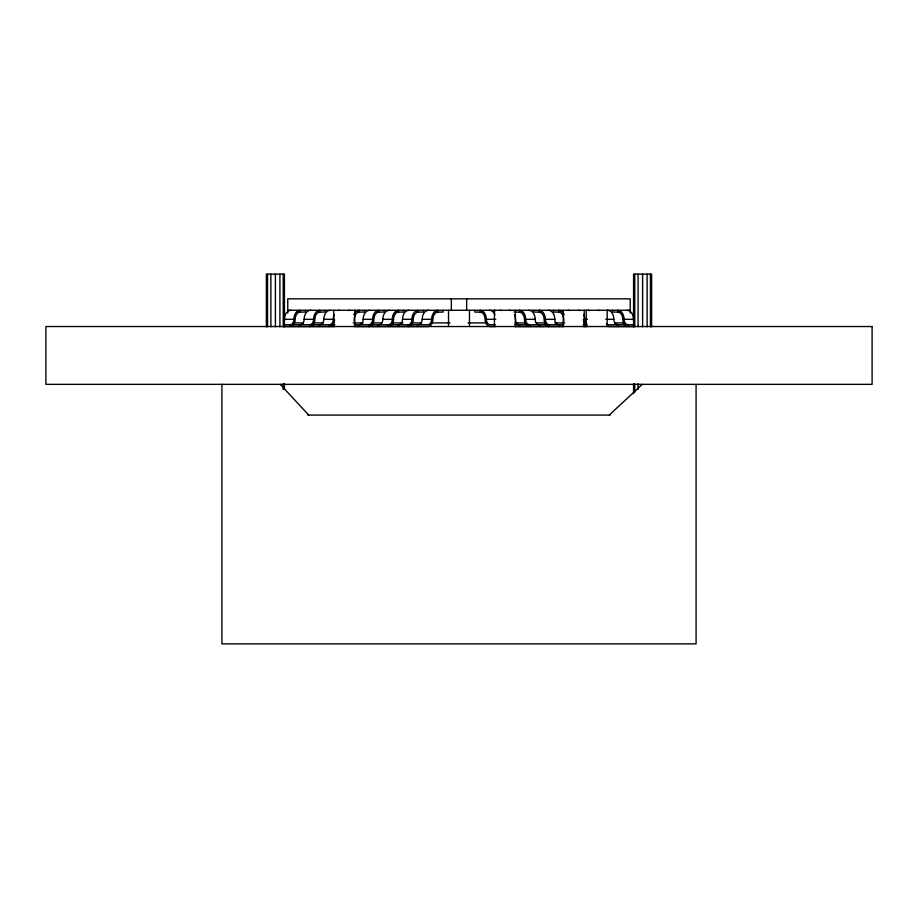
<?xml version="1.0" encoding="UTF-8"?>
<svg xmlns="http://www.w3.org/2000/svg" width="918" height="918" viewBox="0 0 918 918"><rect width="100%" height="100%" fill="white"/><g stroke="black" fill="none" stroke-linecap="round" stroke-linejoin="round"><path stroke-width="1.38" d="M609.345 414.982L642.302 384.355M287.77 310.273L630.23 310.273M297.306 312.086L305.407 312.086L305.407 310.273M318.328 312.086L325.087 312.086L325.087 310.273M357.687 312.086L364.446 312.086L364.446 310.273M377.367 312.086L384.126 312.086L384.126 310.273M395.692 312.086L403.794 312.086L403.794 310.273M416.726 312.086L423.473 312.086L423.473 310.273M435.052 312.086L443.153 312.086L443.153 310.273M482.948 312.086L474.847 312.086L474.847 310.273M514.206 312.086L522.308 312.086M540.633 312.086L533.874 312.086L533.874 310.273M560.313 312.086L553.554 312.086L553.554 310.273M620.694 312.086L612.593 312.086L612.593 310.273M283.937 322.023A5.416 3.833 -90 0 0 284.454 319.315L293.909 319.315A9.031 6.392 -90 0 1 300.301 310.273M300.301 324.731A5.416 3.833 -90 0 0 304.133 319.315L313.589 319.315A9.031 6.392 -90 0 1 319.98 310.273M319.98 324.731A5.416 3.833 -90 0 0 323.813 319.315L333.268 319.315A9.031 6.392 -90 0 1 334.118 314.794M359.328 324.731A5.416 3.833 -90 0 0 363.161 319.315L372.616 319.315A9.031 6.392 -90 0 1 379.008 310.273M379.008 324.731A5.416 3.833 -90 0 0 382.84 319.315L392.296 319.315A9.031 6.392 -90 0 1 398.687 310.273M398.687 324.731A5.416 3.833 -90 0 0 402.52 319.315L411.975 319.315A9.031 6.392 -90 0 1 418.367 310.273M418.367 324.731A5.416 3.833 -90 0 0 422.2 319.315L431.655 319.315A9.031 6.392 -90 0 1 438.047 310.273M479.953 310.273A9.031 6.392 -90 0 1 486.345 319.315L495.8 319.315M519.313 310.273A9.031 6.392 -90 0 1 525.704 319.315L535.16 319.315A5.416 3.833 -90 0 0 538.992 324.731M538.992 310.273A9.031 6.392 -90 0 1 545.384 319.315L554.839 319.315A5.416 3.833 -90 0 0 558.695 324.731M583.882 314.794A9.031 6.392 -90 0 1 584.732 319.315L587.44 319.315M605.765 319.315L613.867 319.315A5.416 3.833 -90 0 0 617.699 324.731M617.699 310.273A9.031 6.392 -90 0 1 624.091 319.315L633.546 319.315A5.416 3.833 -90 0 0 634.063 322.023M293.462 322.918L303.422 322.918M313.371 322.918L323.331 322.918M353.2 322.918L363.149 322.918M371.687 322.918L381.647 322.918M393.019 322.918L402.979 322.918M411.505 322.918L421.465 322.918M431.426 322.918L449.912 322.918M468.088 322.918L486.574 322.918M515.021 322.918L524.981 322.918M536.353 322.918L546.313 322.918M554.851 322.918L564.799 322.918M614.578 322.918L624.538 322.918M283.685 324.731L334.829 324.731M354.222 324.731L427.822 324.731A5.416 3.833 -90 0 0 431.655 319.315M495.284 324.731L490.178 324.731A5.416 3.833 -90 0 1 486.345 319.315M514.964 324.731L563.801 324.731M583.171 324.731L587.29 324.731M606.328 324.008A5.416 3.833 -90 0 0 608.244 324.731L634.315 324.731M283.685 326.544L334.829 326.544M354.509 326.544L427.822 326.544A7.229 5.106 -90 0 0 432.929 319.315A7.229 5.106 -90 0 1 438.047 312.086M490.178 326.544L495.284 326.544M514.964 326.544L563.491 326.544M583.171 326.544L587.222 326.544M634.315 326.544L608.244 326.544L608.244 324.731M307.863 415.074L610.137 415.074M280.197 384.355L308.655 414.982M696.085 384.355L696.085 643.874L221.915 643.874L221.915 384.355M651.631 326.808L651.631 274.126L633.569 274.126L633.569 326.808M650.426 274.126L650.426 326.808M647.121 274.126L647.121 326.808M642.6 274.126L642.6 326.808M638.079 274.126L638.079 326.808M638.079 383.758L638.079 389.45M634.774 274.126L634.774 326.808M634.774 383.758L634.774 392.296M633.569 383.758L633.569 393.719M630.23 313.084L630.23 298.843L287.77 298.843L287.77 313.084M627.923 326.544L627.923 324.731A5.416 3.833 -90 0 1 624.091 319.315M618.468 324.731L618.468 326.544M607.177 310.273L607.177 326.533M586.223 310.273L586.223 326.533M584.227 310.273L584.227 326.533M563.273 310.273L563.273 326.533M559.441 324.731L559.441 326.544M539.761 324.731L539.761 326.544M529.537 326.544L529.537 324.731A5.416 3.833 -90 0 1 525.704 319.315M520.081 324.731L520.081 326.544M515.377 310.273L515.377 326.533M494.527 310.273L494.527 312.086M494.423 310.273L494.423 326.533M469.477 310.273L469.477 326.533M466.665 298.843L466.665 310.273M451.335 298.843L451.335 310.273M448.523 310.273L448.523 326.533M417.598 324.731L417.598 326.544M397.919 324.731L397.919 326.544M388.463 326.544L388.463 324.731A5.416 3.833 -90 0 0 392.296 319.315M378.239 324.731L378.239 326.544M358.559 324.731L358.559 326.544M354.727 310.273L354.727 326.533M333.773 310.273L333.773 326.533M329.436 326.544L329.436 324.731A5.416 3.833 -90 0 0 333.268 319.315M319.212 324.731L319.212 326.544M309.756 326.544L309.756 324.731A5.416 3.833 -90 0 0 313.589 319.315M299.532 324.731L299.532 326.544M290.077 326.544L290.077 324.731A5.416 3.833 -90 0 0 293.909 319.315M284.431 326.808L284.431 274.126L266.369 274.126L266.369 326.808M284.431 383.758L284.431 389.45M283.226 274.126L283.226 326.808M283.226 383.758L283.226 389.45M279.921 274.126L279.921 326.808M275.4 274.126L275.4 326.808M270.879 274.126L270.879 326.808M267.574 274.126L267.574 326.808M598.02 310.273A9.031 6.392 -90 0 1 599.683 310.582M607.475 310.273A9.031 6.392 -90 0 1 613.867 319.315M490.201 326.544A7.229 5.106 -90 0 1 485.094 319.315A7.229 5.106 -90 0 0 479.953 312.086M489.409 310.273A9.031 6.392 -90 0 1 494.94 314.794M558.672 310.273A9.031 6.392 -90 0 1 564.203 314.794M558.672 312.086A7.229 5.106 -90 0 1 563.778 319.315A7.229 5.106 -90 0 0 563.95 321.185M568.127 310.273A9.031 6.392 -90 0 1 569.78 310.582M547.885 326.292A7.229 5.106 -90 0 0 549.216 326.544L549.216 324.731A5.416 3.833 -90 0 1 545.384 319.315M546.658 325.569A7.229 5.106 -90 0 1 544.099 319.315A7.229 5.106 -90 0 0 538.992 312.086M548.448 310.273A9.031 6.392 -90 0 1 554.839 319.315M526.978 325.569A7.229 5.106 -90 0 1 524.419 319.315A7.229 5.106 -90 0 0 519.313 312.086M528.768 310.273A9.031 6.392 -90 0 1 535.16 319.315M499.633 310.273A9.031 6.392 -90 0 1 501.285 310.582M509.088 310.273A9.031 6.392 -90 0 1 510.741 310.582M514.619 314.794A9.031 6.392 -90 0 1 515.48 319.315A5.416 3.833 -90 0 0 519.336 324.731M625.365 325.569A7.229 5.106 -90 0 1 622.817 319.315A7.229 5.106 -90 0 0 617.699 312.086M627.155 310.273A9.031 6.392 -90 0 1 633.546 319.315M586.017 325.569A7.229 5.106 -90 0 1 583.458 319.315M578.351 310.273A9.031 6.392 -90 0 1 580.004 310.582M586.648 324.008A5.416 3.833 -90 0 1 584.732 319.315M587.807 310.273A9.031 6.392 -90 0 1 589.459 310.582M410.702 325.569A7.229 5.106 -90 0 0 413.249 319.315A7.229 5.106 -90 0 1 418.367 312.086M409.462 326.292A7.229 5.106 -90 0 1 408.143 326.544L408.143 324.731A5.416 3.833 -90 0 0 411.975 319.315M402.52 319.315A9.031 6.392 -90 0 1 408.912 310.273M292.635 325.569A7.229 5.106 -90 0 0 295.183 319.315A7.229 5.106 -90 0 1 300.301 312.086M284.454 319.315A9.031 6.392 -90 0 1 290.845 310.273M391.022 325.569A7.229 5.106 -90 0 0 393.581 319.315A7.229 5.106 -90 0 1 398.687 312.086M382.84 319.315A9.031 6.392 -90 0 1 389.232 310.273M371.342 325.569A7.229 5.106 -90 0 0 373.901 319.315A7.229 5.106 -90 0 1 379.008 312.086M370.115 326.292A7.229 5.106 -90 0 1 368.784 326.544L368.784 324.731A5.416 3.833 -90 0 0 372.616 319.315M363.161 319.315A9.031 6.392 -90 0 1 369.552 310.273M348.22 310.582A9.031 6.392 -90 0 1 349.873 310.273M354.05 321.185A7.229 5.106 -90 0 0 354.222 319.315A7.229 5.106 -90 0 1 359.328 312.086M353.797 314.794A9.031 6.392 -90 0 1 359.328 310.273M334.542 319.315A7.229 5.106 -90 0 1 331.983 325.569M323.813 319.315A9.031 6.392 -90 0 1 330.193 310.273M337.996 310.582A9.031 6.392 -90 0 1 339.649 310.273M422.2 319.315A9.031 6.392 -90 0 1 428.591 310.273M312.304 325.569A7.229 5.106 -90 0 0 314.863 319.315A7.229 5.106 -90 0 1 319.98 312.086M304.133 319.315A9.031 6.392 -90 0 1 310.525 310.273M872.1 326.533L45.9 326.533L45.9 384.355L872.1 384.355L872.1 326.533"/></g></svg>
